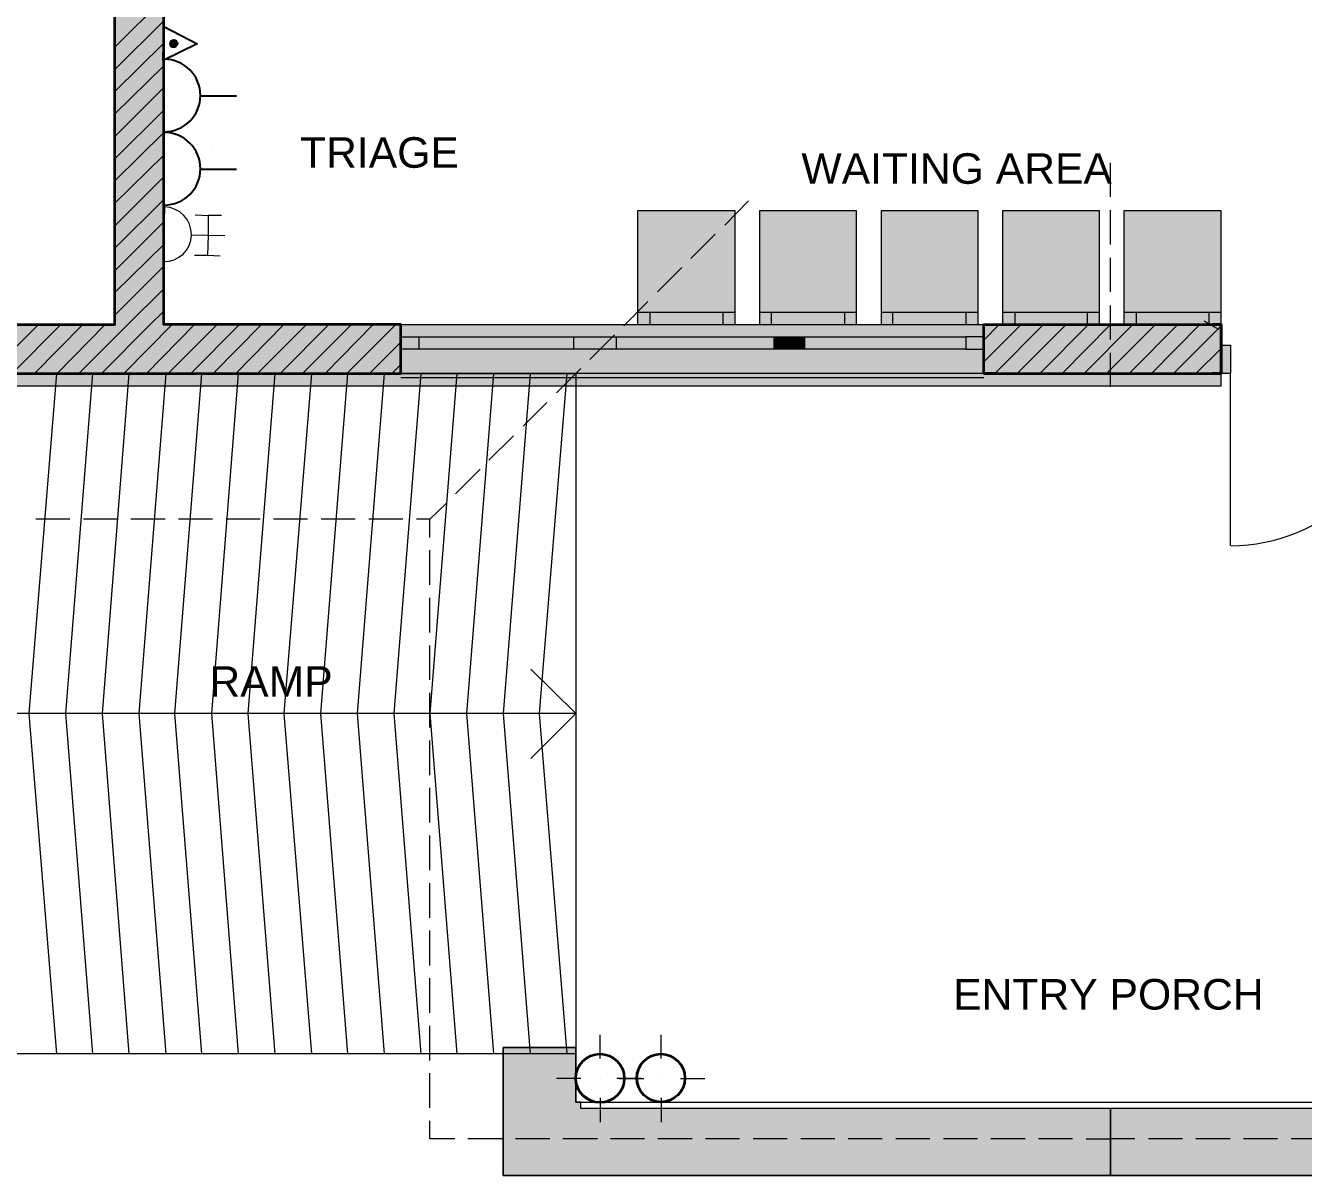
# Model space of a CAD drawing. Header units: inches. Extents: x 1845 to 54835, y 15201 to 50607.
# Drawn here: x 10528 to 21049, y 15201 to 24670 of the extents above; entities that cross this region are included whole.
import ezdxf

# ---------------------------------------------------------------- set-up
doc = ezdxf.new("R2010")
doc.units = ezdxf.units.IN
doc.header["$MEASUREMENT"] = 0
doc.layers.add('PDF_Geometry', color=7, linetype='Continuous', true_color=0xfd8379)
doc.layers.add('PDF_Solid Fills', color=7, linetype='Continuous', true_color=0xffffff)
doc.layers.add('PDF_Text', color=7, linetype='Continuous')
doc.styles.add('PDF Arial-BoldMT', font='arial.ttf')

msp = doc.modelspace()

# ---------------------------------------------------------------- linework, layer by layer
at = {"layer": 'PDF_Geometry', "color": 123, "lineweight": 18, "true_color": 0x70cdbd}
for points in [[(3263, 49522), (3263, 21805), (15058, 21805), (15058, 15804), (23863, 15804), (23863, 21805), (53787, 21805), (53787, 49522)], [(19461, 15751), (15100, 15751), (15100, 15804), (15058, 15804), (15058, 16254), (14460, 16254), (14460, 15201), (19461, 15201), (19461, 15751), (19461, 15201), (24461, 15201), (24461, 16254), (23863, 16254), (23863, 15804), (23821, 15804), (23821, 15751)]]:
    msp.add_lwpolyline(points, close=True, dxfattribs=at)
at = {"layer": 'PDF_Geometry', "color": 251, "lineweight": 18, "true_color": 0x696969}
msp.add_lwpolyline([(20371, 21704), (20371, 21805), (3263, 21805), (3263, 33912), (3163, 33912), (3163, 21704), (3263, 21704)], close=True, dxfattribs=at)
at = {"layer": 'PDF_Geometry', "color": 7, "lineweight": 35}
for points in [[(9968, 21805), (9867, 21805), (9867, 22006), (9867, 22106), (9867, 22207), (11264, 22207), (11264, 33409)], [(13518, 21805), (13619, 21805), (13619, 22006), (13619, 22106), (13619, 22207), (11666, 22207), (11666, 28208), (17370, 28208), (17370, 28377), (17370, 28208), (17296, 28208), (17370, 28208)], [(18519, 21805), (18418, 21805), (18418, 22006), (18418, 22106), (18418, 22207), (20371, 22207), (20371, 22038), (20371, 22207), (20297, 22207), (20371, 22207)], [(20371, 21805), (20297, 21805), (20371, 21805), (20371, 22038), (20371, 22207), (20297, 22207)], [(18418, 21805), (20371, 21805), (20371, 22038), (20371, 21805), (20297, 21805)], [(9867, 21805), (13619, 21805)]]:
    msp.add_lwpolyline(points, dxfattribs=at)
at = {"layer": 'PDF_Geometry', "lineweight": 9}
for points in [[(11264, 24493), (11666, 24895)], [(11264, 24308), (11666, 24710)], [(11264, 24128), (11666, 24525)], [(11264, 23943), (11666, 24339)], [(11264, 23757), (11666, 24159)], [(11264, 23572), (11666, 23974)], [(11264, 23392), (11666, 23789)], [(11264, 23207), (11666, 23604)], [(11264, 23022), (11666, 23424)], [(11264, 22837), (11666, 23239)], [(11264, 22651), (11666, 23054)], [(11264, 22471), (11666, 22868)], [(11264, 22286), (11666, 22688)], [(10968, 21805), (11370, 22207), (11666, 22503)], [(11153, 21805), (11555, 22207), (11666, 22318)], [(10232, 21805), (10634, 22207)], [(10417, 21805), (10819, 22207)], [(10603, 21805), (10999, 22207)], [(10788, 21805), (11185, 22207)], [(11338, 21805), (11735, 22207)], [(11523, 21805), (11920, 22207)], [(11703, 21805), (12105, 22207)], [(11888, 21805), (12291, 22207)], [(12074, 21805), (12470, 22207)], [(12259, 21805), (12656, 22207)], [(12439, 21805), (12841, 22207)], [(12624, 21805), (13026, 22207)], [(12809, 21805), (13211, 22207)], [(12994, 21805), (13391, 22207)], [(13174, 21805), (13576, 22207)], [(18418, 21900), (18725, 22207)], [(18418, 22080), (18545, 22207)], [(18508, 21805), (18910, 22207)], [(18693, 21805), (19095, 22207)], [(18879, 21805), (19281, 22207)], [(19064, 21805), (19461, 22207)], [(19244, 21805), (19646, 22207)], [(19429, 21805), (19831, 22207)], [(19614, 21805), (20016, 22207)], [(19799, 21805), (20196, 22207)], [(19979, 21805), (20371, 22196)], [(13359, 21805), (13619, 22064)], [(20164, 21805), (20371, 22011)], [(13545, 21805), (13619, 21879)], [(20350, 21805), (20371, 21826)]]:
    msp.add_lwpolyline(points, dxfattribs=at)
at = {"layer": 'PDF_Geometry', "color": 1, "lineweight": 25}
for points in [[(11666, 24662), (11941, 24519), (11661, 24382)], [(11740, 24546), (11719, 24530), (11740, 24546), (11719, 24525)], [(11746, 24546), (11719, 24525), (11746, 24546), (11719, 24519), (11746, 24546), (11719, 24519)], [(11767, 24535), (11730, 24498), (11767, 24535), (11730, 24498)], [(11772, 24514), (11751, 24493), (11772, 24514), (11751, 24493)]]:
    msp.add_lwpolyline(points, close=True, dxfattribs=at)
for points in [[(11730, 24540), (11724, 24535), (11735, 24546), (11719, 24530), (11735, 24546)], [(11719, 24519), (11751, 24546), (11719, 24514), (11751, 24546), (11719, 24514), (11751, 24546), (11719, 24514), (11756, 24546), (11719, 24514)], [(11756, 24546), (11719, 24509), (11756, 24546), (11719, 24509), (11756, 24546), (11719, 24509), (11761, 24546), (11719, 24509)], [(11724, 24509), (11761, 24546), (11724, 24503), (11761, 24540), (11724, 24503), (11761, 24540), (11724, 24503), (11761, 24540)], [(11767, 24540), (11730, 24498), (11767, 24540), (11724, 24498), (11767, 24540), (11724, 24503), (11767, 24540), (11724, 24503)], [(11772, 24535), (11730, 24498), (11772, 24535), (11730, 24498), (11772, 24535), (11735, 24493), (11772, 24530), (11735, 24493), (11772, 24530), (11735, 24493), (11772, 24530), (11735, 24493), (11772, 24530)], [(11772, 24525), (11740, 24493), (11772, 24525), (11740, 24493), (11772, 24525), (11740, 24493), (11772, 24525), (11746, 24493), (11772, 24519), (11746, 24493), (11772, 24519), (11746, 24493), (11772, 24519)], [(11761, 24493), (11772, 24509), (11756, 24493), (11772, 24509), (11756, 24493)], [(11772, 24503), (11761, 24498)], [(11666, 23191), (11666, 24392)], [(11968, 24091), (12264, 24091)], [(12068, 23673), (12068, 23673)], [(11968, 23487), (12264, 23487)]]:
    msp.add_lwpolyline(points, dxfattribs=at)
at = {"layer": 'PDF_Geometry', "color": 23, "lineweight": 13, "true_color": 0xbf8080}
for points in [[(19461, 23260), (19461, 23540)], [(16481, 23228), (16286, 23027)], [(19461, 22868), (19461, 23149)], [(16206, 22953), (16005, 22752)], [(19461, 22477), (19461, 22757)], [(15931, 22678), (15730, 22477)], [(15651, 22397), (15455, 22196)], [(19461, 22085), (19461, 22366)], [(15376, 22122), (15174, 21921)], [(19461, 21694), (19461, 21974)], [(15100, 21847), (14899, 21646)], [(14820, 21567), (14624, 21371)], [(14545, 21291), (14344, 21090)], [(14270, 21016), (14068, 20815)], [(13994, 20736), (13857, 20604), (13746, 20604)], [(10894, 20604), (10613, 20604)], [(11285, 20604), (11005, 20604)], [(11677, 20604), (11396, 20604)], [(12068, 20604), (11788, 20604)], [(12460, 20604), (12179, 20604)], [(12851, 20604), (12571, 20604)], [(13243, 20604), (12963, 20604)], [(13635, 20604), (13354, 20604)], [(13857, 20455), (13857, 20604)], [(13857, 20064), (13857, 20350)], [(13857, 19672), (13857, 19958)], [(13857, 19281), (13857, 19566)], [(13857, 18889), (13857, 19175)], [(13857, 18498), (13857, 18783)], [(13857, 18106), (13857, 18392)], [(13857, 17714), (13857, 18000)], [(13857, 17323), (13857, 17609)], [(13857, 16931), (13857, 17217)], [(13857, 16540), (13857, 16825)], [(13857, 16148), (13857, 16434)], [(13857, 15757), (13857, 16042)], [(19260, 15503), (19461, 15503), (19461, 15709)], [(14063, 15503), (13857, 15503), (13857, 15651)], [(14455, 15503), (14169, 15503)], [(14846, 15503), (14561, 15503)], [(15238, 15503), (14952, 15503)], [(15624, 15503), (15344, 15503)], [(16016, 15503), (15735, 15503)], [(16407, 15503), (16127, 15503)], [(16799, 15503), (16518, 15503)], [(17191, 15503), (16910, 15503)], [(17582, 15503), (17302, 15503)], [(17974, 15503), (17693, 15503)], [(18365, 15503), (18085, 15503)], [(18757, 15503), (18476, 15503)], [(19148, 15503), (18868, 15503)], [(19662, 15503), (19461, 15503)], [(20053, 15503), (19773, 15503)], [(20445, 15503), (20164, 15503)], [(20836, 15503), (20556, 15503)], [(21228, 15503), (20948, 15503)]]:
    msp.add_lwpolyline(points, dxfattribs=at)
at = {"layer": 'PDF_Geometry', "color": 5, "lineweight": 20}
for points in [[(11671, 23175), (11661, 22725)], [(11925, 23112), (12031, 23106)], [(12142, 23106), (12031, 23106), (12031, 22942), (12026, 22778), (12132, 22773)], [(11894, 22948), (12169, 22942)], [(11920, 22778), (12026, 22778)]]:
    msp.add_lwpolyline(points, dxfattribs=at)
at = {"layer": 'PDF_Geometry', "color": 39, "lineweight": 13, "true_color": 0x563838}
for points in [[(15566, 23144), (15566, 22207), (16370, 22207), (16370, 23144)], [(16571, 23144), (16571, 22207), (17370, 22207), (17370, 23144)], [(17572, 23144), (17572, 22207), (18371, 22207), (18371, 23144)], [(18572, 23144), (18572, 22207), (19371, 22207), (19371, 23144)], [(19572, 23144), (19572, 22207), (20371, 22207), (20371, 23144)]]:
    msp.add_lwpolyline(points, close=True, dxfattribs=at)
for points in [[(16370, 22307), (15566, 22307)], [(15667, 22307), (15667, 22207)], [(16270, 22307), (16270, 22207)], [(17370, 22307), (16571, 22307)], [(16667, 22307), (16667, 22207)], [(17270, 22307), (17270, 22207)], [(18371, 22307), (17572, 22307)], [(17667, 22307), (17667, 22207)], [(18270, 22307), (18270, 22207)], [(19371, 22307), (18572, 22307)], [(18672, 22307), (18672, 22207)], [(19270, 22307), (19270, 22207)], [(20371, 22307), (19572, 22307)], [(19672, 22307), (19672, 22207)], [(20270, 22307), (20270, 22207)]]:
    msp.add_lwpolyline(points, dxfattribs=at)
at = {"layer": 'PDF_Geometry', "color": 7, "lineweight": 13}
for points in [[(13619, 22207), (18418, 22207), (18418, 22106), (18418, 22006), (18418, 22106), (18270, 22106), (18270, 22006), (18418, 22006), (18418, 21805), (13619, 21805), (13619, 22006), (13619, 22106)], [(13619, 22106), (13767, 22106), (13767, 22006), (13619, 22006)], [(15217, 22106), (15391, 22106), (15391, 22006), (15217, 22006), (15042, 22006), (15042, 22106)], [(16820, 22106), (16942, 22106), (16942, 22006), (16820, 22006), (16693, 22006), (16693, 22106)], [(15058, 21805), (15058, 16201), (10259, 16201), (10259, 21805)], [(14460, 15201), (14460, 16254), (15058, 16254), (15058, 15804), (23863, 15804), (23863, 16254), (24461, 16254), (24461, 15201), (23863, 15201), (15058, 15201)]]:
    msp.add_lwpolyline(points, close=True, dxfattribs=at)
for points in [[(20381, 22207), (20196, 22207)], [(20228, 22239), (20350, 22170)], [(13767, 22106), (15042, 22106)], [(15391, 22106), (16693, 22106)], [(16942, 22106), (18270, 22106)], [(15042, 22006), (13767, 22006)], [(16693, 22006), (15391, 22006)], [(18270, 22006), (16942, 22006)], [(13619, 21805), (13518, 21805)], [(20371, 21805), (15058, 21805), (15058, 15804), (23863, 15804), (23863, 21805), (23371, 21805)], [(18418, 21805), (18519, 21805)], [(14688, 19371), (15058, 19006), (10259, 19006)], [(15058, 19006), (14688, 18635)]]:
    msp.add_lwpolyline(points, dxfattribs=at)
at = {"layer": 'PDF_Geometry', "color": 30, "lineweight": 20, "true_color": 0xff6600}
msp.add_lwpolyline([(20371, 22038), (20450, 22038), (20450, 21805), (20371, 21805)], close=True, dxfattribs=at)
at = {"layer": 'PDF_Geometry', "color": 253, "lineweight": 18, "true_color": 0xaaaaaa}
for points in [[(10782, 21805), (10555, 19006), (10782, 16201)], [(11079, 21805), (10857, 19006), (11079, 16201)], [(11380, 21805), (11158, 19006), (11380, 16201)], [(11682, 21805), (11460, 19006), (11682, 16201)], [(11978, 21805), (11756, 19006), (11978, 16201)], [(12280, 21805), (12058, 19006), (12280, 16201)], [(12582, 21805), (12359, 19006), (12582, 16201)], [(12883, 21805), (12656, 19006), (12883, 16201)], [(13180, 21805), (12957, 19006), (13180, 16201)], [(13481, 21805), (13259, 19006), (13481, 16201)], [(13783, 21805), (13561, 19006), (13783, 16201)], [(14079, 21805), (13857, 19006), (14079, 16201)], [(14381, 21805), (14158, 19006), (14381, 16201)], [(14682, 21805), (14460, 19006), (14682, 16201)], [(14984, 21805), (14756, 19006), (14984, 16201)]]:
    msp.add_lwpolyline(points, dxfattribs=at)
at = {"layer": 'PDF_Geometry', "color": 251, "lineweight": 18, "true_color": 0x696969}
for points in [[(18418, 21805), (13619, 21805)], [(13619, 21773), (18418, 21773)]]:
    msp.add_lwpolyline(points, dxfattribs=at)
at = {"layer": 'PDF_Geometry', "color": 30, "lineweight": 18, "true_color": 0xff6600}
msp.add_lwpolyline([(20450, 20387), (20450, 21805)], dxfattribs=at)
msp.add_lwpolyline([(20453, 20387, 0.414214), (21874, 21808, 0.414214), (23295, 20387)], format="xyb", dxfattribs=at)
at = {"layer": 'PDF_Geometry', "color": 1, "lineweight": 0}
for points in [[(15259, 16164), (15259, 16360)], [(15762, 16164), (15762, 16360)], [(15100, 16000), (14899, 16000)], [(15259, 16000), (15259, 16000)], [(15598, 16000), (15397, 16000)], [(15418, 16000), (15619, 16000)], [(15762, 16000), (15762, 16000)], [(15921, 16000), (16122, 16000)], [(15259, 15841), (15259, 15640)], [(15762, 15841), (15762, 15640)]]:
    msp.add_lwpolyline(points, dxfattribs=at)
at = {"layer": 'PDF_Geometry', "color": 1, "lineweight": 25}
msp.add_circle((11749, 24523), 29.1, dxfattribs=at)
at = {"layer": 'PDF_Geometry', "color": 14, "lineweight": 35, "true_color": 0xa80e02}
for centre, radius in [((15258, 16001), 200), ((15759, 16003), 198)]:
    msp.add_circle(centre, radius, dxfattribs=at)
at = {"layer": 'PDF_Geometry', "color": 7, "lineweight": 0}
for centre in [(15262, 16003), (15765, 16003)]:
    msp.add_circle(centre, 198, dxfattribs=at)
at = {"layer": 'PDF_Geometry', "color": 1, "lineweight": 25}
for centre in [(11669, 24094), (11669, 23491)]:
    msp.add_arc(centre, 299, 270, 90, dxfattribs=at)
at = {"layer": 'PDF_Geometry', "color": 5, "lineweight": 20}
msp.add_arc((11669, 22951), 225, 268.8416, 88.8416, dxfattribs=at)
at = {"layer": 'PDF_Solid Fills', "transparency": 33554559}
for points in [[(11264, 33409), (11264, 22207), (11666, 33409)], [(11264, 22207), (11666, 33409), (11666, 22207)], [(16370, 23144), (16370, 22207), (15566, 23144)], [(16370, 22207), (15566, 23144), (15566, 22207)], [(17370, 23144), (17370, 22207), (16571, 23144)], [(17370, 22207), (16571, 23144), (16571, 22207)], [(18371, 23144), (18371, 22207), (17572, 23144)], [(18371, 22207), (17572, 23144), (17572, 22207)], [(19371, 23144), (19371, 22207), (18572, 23144)], [(19371, 22207), (18572, 23144), (18572, 22207)], [(20371, 23144), (20371, 22207), (19572, 23144)], [(20371, 22207), (19572, 23144), (19572, 22207)], [(9867, 21805), (13619, 21805), (9867, 22207)], [(13619, 21805), (9867, 22207), (13619, 22207)], [(13619, 21805), (18418, 21805), (13619, 22207)], [(18418, 21805), (13619, 22207), (18418, 22207)], [(18418, 21805), (20371, 21805), (18418, 22207)], [(20371, 21805), (18418, 22207), (20371, 22207)], [(13619, 22106), (13767, 22106), (13619, 22006)], [(13767, 22106), (13619, 22006), (13767, 22006)], [(15042, 22006), (13767, 22006), (15042, 22106)], [(13767, 22006), (15042, 22106), (13767, 22106)], [(15217, 22006), (15042, 22006), (15217, 22106)], [(15042, 22006), (15217, 22106), (15042, 22106)], [(15217, 22106), (15391, 22106), (15217, 22006)], [(15391, 22106), (15217, 22006), (15391, 22006)], [(16693, 22006), (15391, 22006), (16693, 22106)], [(15391, 22006), (16693, 22106), (15391, 22106)], [(16820, 22006), (16693, 22006), (16820, 22106)], [(16693, 22006), (16820, 22106), (16693, 22106)], [(16820, 22106), (16942, 22106), (16820, 22006)], [(16942, 22106), (16820, 22006), (16942, 22006)], [(18270, 22006), (16942, 22006), (18270, 22106)], [(16942, 22006), (18270, 22106), (16942, 22106)], [(18418, 22006), (18270, 22006), (18418, 22106)], [(18270, 22006), (18418, 22106), (18270, 22106)], [(20371, 22038), (20450, 22038), (20371, 21805)], [(20450, 22038), (20371, 21805), (20450, 21805)], [(3263, 21704), (20371, 21704), (3263, 21805)], [(20371, 21704), (3263, 21805), (20371, 21805)], [(18418, 21805), (13619, 21805), (18418, 21773)], [(13619, 21805), (18418, 21773), (13619, 21773)], [(15058, 16254), (14460, 16254), (15058, 15804)], [(14460, 16254), (15058, 15804), (14460, 15804)], [(15100, 15804), (14460, 15804), (15100, 15751)], [(14460, 15804), (15100, 15751), (14460, 15751)], [(19461, 15751), (14460, 15751), (19461, 15201)], [(14460, 15751), (19461, 15201), (14460, 15201)], [(24461, 15751), (19461, 15751), (24461, 15201)], [(19461, 15751), (24461, 15201), (19461, 15201)]]:
    msp.add_solid(points, dxfattribs=at)

# ---------------------------------------------------------------- texts
at = {"layer": 'PDF_Text', "attachment_point": 4, "style": 'PDF Arial-BoldMT'}
for s, insert, char_height in [('TRIAGE', (12788, 23623), 251.5), ('WAITING AREA', (16916, 23491), 251.48), ('RAMP', (12042, 19268), 251.5), ('ENTRY PORCH', (18165, 16691), 251.48)]:
    msp.add_mtext(s, dxfattribs=dict(at, insert=insert, char_height=char_height))

doc.saveas('drawing.dxf')
